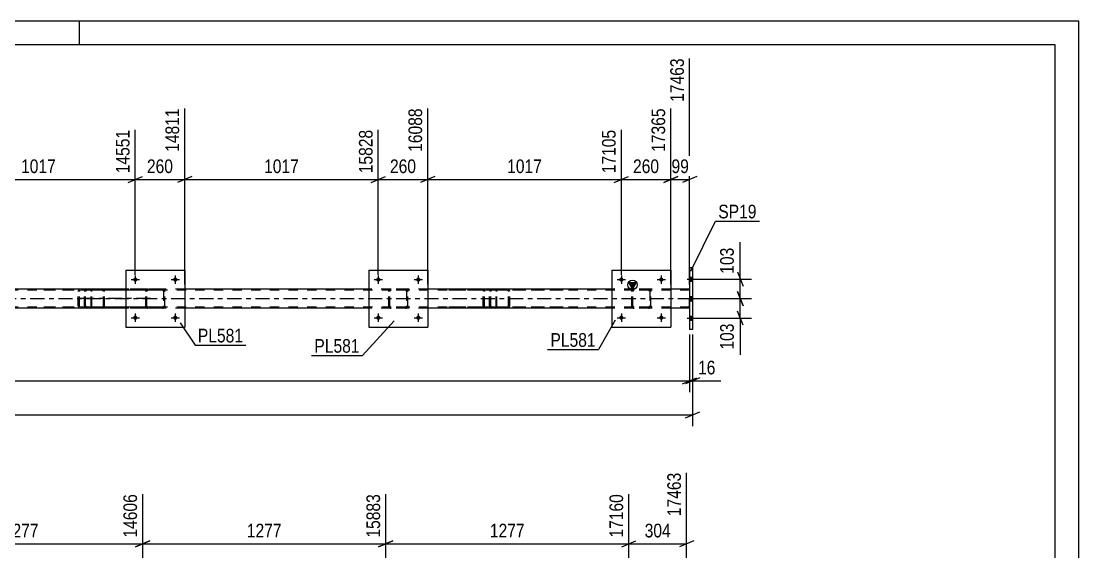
# Model space of a CAD drawing. Header units: millimetres. Extents: x 0 to 841, y 0 to 594.
# Drawn here: x 618.7 to 841, y 482.6 to 594 of the extents above; entities that cross this region are included whole.
import ezdxf

# ---------------------------------------------------------------- set-up
doc = ezdxf.new("R2010")
doc.units = ezdxf.units.MM
doc.linetypes.add('DXK_LINE_DOT2', pattern=[3.9198, 1.9599, -1.9599])
doc.linetypes.add('DXK_LINE_DOT3', pattern=[5.9187, 2.979, -0.9799, 0.9799, -0.9799])
doc.styles.add('Arial Narrow', font='ARIALN.TTF', dxfattribs={"height": 0.2})

# ---------------------------------------------------------------- blocks, each defined once
blk = doc.blocks.new('Unknown-122615341-1133 - 26243')
at = {"color": 5, "linetype": 'Continuous'}
for p, q in [((841, 594), (0, 594)), ((631, 589), (631, 594)), ((841, 0), (841, 594)), ((836, 589), (5, 589)), ((836, 5), (836, 589))]:
    blk.add_line(p, q, dxfattribs=at)
blk = doc.blocks.new('Part-122615341-4760 - 4686')
at = {"color": 2, "linetype": 'Continuous'}
for p, q in [((691.77, 541.73), (691.77, 529.73)), ((691.77, 541.73), (704.17, 541.73)), ((704.17, 541.73), (704.17, 529.73)), ((691.77, 529.73), (704.17, 529.73))]:
    blk.add_line(p, q, dxfattribs=at)
blk = doc.blocks.new('Bolt-122615341-4688 - 4686')
at = {"linetype": 'Continuous'}
for points in [[(745.29, 531.73, -1), (744.41, 531.73, -1)], [(753.69, 531.73, -1), (752.81, 531.73, -1)]]:
    blk.add_hatch(color=1, dxfattribs=at).paths.add_polyline_path(points)
at = {"color": 1, "linetype": 'Continuous'}
for p, q in [((743.97, 531.73), (745.73, 531.73)), ((744.85, 532.61), (744.85, 530.85)), ((752.37, 531.73), (754.13, 531.73)), ((753.25, 532.61), (753.25, 530.85))]:
    blk.add_line(p, q, dxfattribs=at)
blk = doc.blocks.new('Bolt-122615341-4689 - 4686')
at = {"linetype": 'Continuous'}
for points in [[(745.29, 539.73, -1), (744.41, 539.73, -1)], [(753.69, 539.73, -1), (752.81, 539.73, -1)]]:
    blk.add_hatch(color=1, dxfattribs=at).paths.add_polyline_path(points)
at = {"color": 1, "linetype": 'Continuous'}
for p, q in [((744.85, 540.61), (744.85, 538.85)), ((753.25, 540.61), (753.25, 538.85)), ((743.97, 539.73), (745.73, 539.73)), ((752.37, 539.73), (754.13, 539.73))]:
    blk.add_line(p, q, dxfattribs=at)
blk = doc.blocks.new('Bolt-122615341-4705 - 4686')
at = {"linetype": 'Continuous'}
for points in [[(643.13, 531.73, -1), (642.25, 531.73, -1)], [(651.53, 531.73, -1), (650.65, 531.73, -1)]]:
    blk.add_hatch(color=1, dxfattribs=at).paths.add_polyline_path(points)
at = {"color": 1, "linetype": 'Continuous'}
for p, q in [((641.81, 531.73), (643.57, 531.73)), ((642.69, 532.61), (642.69, 530.85)), ((650.21, 531.73), (651.97, 531.73)), ((651.09, 532.61), (651.09, 530.85))]:
    blk.add_line(p, q, dxfattribs=at)
blk = doc.blocks.new('Bolt-122615341-4706 - 4686')
at = {"linetype": 'Continuous'}
for points in [[(643.13, 539.73, -1), (642.25, 539.73, -1)], [(651.53, 539.73, -1), (650.65, 539.73, -1)]]:
    blk.add_hatch(color=1, dxfattribs=at).paths.add_polyline_path(points)
at = {"color": 1, "linetype": 'Continuous'}
for p, q in [((642.69, 540.61), (642.69, 538.85)), ((651.09, 540.61), (651.09, 538.85)), ((641.81, 539.73), (643.57, 539.73)), ((650.21, 539.73), (651.97, 539.73))]:
    blk.add_line(p, q, dxfattribs=at)
blk = doc.blocks.new('Bolt-122615341-4707 - 4686')
at = {"linetype": 'Continuous'}
for points in [[(694.21, 531.73, -1), (693.33, 531.73, -1)], [(702.61, 531.73, -1), (701.73, 531.73, -1)]]:
    blk.add_hatch(color=1, dxfattribs=at).paths.add_polyline_path(points)
at = {"color": 1, "linetype": 'Continuous'}
for p, q in [((692.89, 531.73), (694.65, 531.73)), ((693.77, 532.61), (693.77, 530.85)), ((701.29, 531.73), (703.05, 531.73)), ((702.17, 532.61), (702.17, 530.85))]:
    blk.add_line(p, q, dxfattribs=at)
blk = doc.blocks.new('Bolt-122615341-4708 - 4686')
at = {"linetype": 'Continuous'}
for points in [[(694.21, 539.73, -1), (693.33, 539.73, -1)], [(702.61, 539.73, -1), (701.73, 539.73, -1)]]:
    blk.add_hatch(color=1, dxfattribs=at).paths.add_polyline_path(points)
at = {"color": 1, "linetype": 'Continuous'}
for p, q in [((693.77, 540.61), (693.77, 538.85)), ((702.17, 540.61), (702.17, 538.85)), ((692.89, 539.73), (694.65, 539.73)), ((701.29, 539.73), (703.05, 539.73))]:
    blk.add_line(p, q, dxfattribs=at)
blk = doc.blocks.new('Part-122615341-4774 - 4686')
at = {"color": 7, "linetype": 'DXK_LINE_DOT2'}
for p, q in [((747.05, 537.25), (747.08, 537.43)), ((747.08, 537.43), (747.05, 537.25)), ((747.05, 534.21), (747.05, 537.25)), ((747.29, 537.25), (747.3, 537.34)), ((747.29, 534.21), (747.29, 537.25)), ((747.3, 537.34), (747.36, 537.42)), ((747.34, 537.69), (747.53, 537.73)), ((747.53, 537.73), (747.34, 537.69)), ((747.36, 537.42), (747.43, 537.47)), ((747.43, 537.47), (747.53, 537.49)), ((750.57, 537.73), (747.53, 537.73)), ((750.57, 537.49), (747.53, 537.49)), ((750.57, 537.73), (750.75, 537.69)), ((750.75, 537.69), (750.57, 537.73)), ((750.57, 537.49), (750.66, 537.47)), ((750.66, 537.47), (750.74, 537.42)), ((750.74, 537.42), (750.79, 537.34)), ((750.79, 537.34), (750.81, 537.25)), ((750.81, 537.25), (750.81, 534.21)), ((751.01, 537.43), (751.05, 537.25)), ((751.05, 537.25), (751.01, 537.43)), ((751.05, 534.21), (751.05, 537.25)), ((747.08, 534.02), (747.05, 534.21)), ((747.05, 534.21), (747.08, 534.02)), ((747.3, 534.12), (747.29, 534.21)), ((747.36, 534.04), (747.3, 534.12)), ((747.53, 533.73), (747.34, 533.76)), ((747.34, 533.76), (747.53, 533.73)), ((747.43, 533.99), (747.36, 534.04)), ((747.53, 533.97), (747.43, 533.99)), ((750.57, 533.97), (747.53, 533.97)), ((750.57, 533.73), (747.53, 533.73)), ((750.66, 533.99), (750.57, 533.97)), ((750.75, 533.76), (750.57, 533.73)), ((750.57, 533.73), (750.75, 533.76)), ((750.74, 534.04), (750.66, 533.99)), ((750.79, 534.12), (750.74, 534.04)), ((750.81, 534.21), (750.79, 534.12)), ((751.05, 534.21), (751.01, 534.02)), ((751.01, 534.02), (751.05, 534.21))]:
    blk.add_line(p, q, dxfattribs=at)
at = {"color": 7, "linetype": 'DXK_LINE_DOT3'}
blk.add_line((749.05, 535.73), (749.05, 535.73), dxfattribs=at)
at = {"color": 7, "linetype": 'DXK_LINE_DOT2'}
for centre, start, end in [((747.53, 537.25), 112.5, 157.5), ((747.53, 537.25), 112.5, 157.5), ((750.57, 537.25), 22.5, 67.5), ((750.57, 537.25), 22.5, 67.5), ((747.53, 534.21), 202.5, 247.5), ((747.53, 534.21), 202.5, 247.5), ((750.57, 534.21), 292.5, 337.5), ((750.57, 534.21), 292.5, 337.5)]:
    blk.add_arc(centre, 0.48, start, end, dxfattribs=at)
blk = doc.blocks.new('Part-122615341-4876 - 4686')
at = {"linetype": 'Continuous'}
blk.add_hatch(color=2, dxfattribs=at).paths.add_polyline_path([(747.19, 537.73), (746.39, 539.13), (747.99, 539.13)])
at = {"color": 2, "linetype": 'Continuous'}
for p, q in [((747.19, 537.73), (746.39, 539.13)), ((746.39, 539.13), (747.99, 539.13)), ((747.99, 539.13), (747.19, 537.73)), ((640.69, 537.73), (602.01, 537.73)), ((691.77, 537.73), (653.09, 537.73)), ((742.85, 537.73), (704.17, 537.73)), ((759.19, 537.73), (755.25, 537.73)), ((640.69, 533.73), (602.01, 533.73)), ((691.77, 533.73), (653.09, 533.73)), ((742.85, 533.73), (704.17, 533.73)), ((759.19, 533.73), (755.25, 533.73))]:
    blk.add_line(p, q, dxfattribs=at)
at = {"color": 7, "linetype": 'DXK_LINE_DOT2'}
for p, q in [((759.19, 537.49), (111.6, 537.49)), ((653.09, 537.73), (640.69, 537.73)), ((704.17, 537.73), (691.77, 537.73)), ((755.25, 537.73), (742.85, 537.73)), ((759.19, 533.73), (759.19, 537.73)), ((759.19, 533.97), (111.6, 533.97)), ((653.09, 533.73), (640.69, 533.73)), ((704.17, 533.73), (691.77, 533.73)), ((755.25, 533.73), (742.85, 533.73))]:
    blk.add_line(p, q, dxfattribs=at)
at = {"color": 7, "linetype": 'DXK_LINE_DOT3'}
blk.add_line((111.6, 535.73), (759.19, 535.73), dxfattribs=at)
at = {"color": 2, "linetype": 'Continuous'}
blk.add_circle((747.19, 538.63), 1, dxfattribs=at)
blk = doc.blocks.new('Part-122615341-4754 - 4686')
at = {"color": 2, "linetype": 'Continuous'}
for p, q in [((640.69, 541.73), (640.69, 529.73)), ((640.69, 541.73), (653.09, 541.73)), ((653.09, 541.73), (653.09, 529.73)), ((640.69, 529.73), (653.09, 529.73))]:
    blk.add_line(p, q, dxfattribs=at)
blk = doc.blocks.new('Part-122615341-4755 - 4686')
at = {"color": 7, "linetype": 'DXK_LINE_DOT2'}
for p, q in [((695.97, 537.25), (696, 537.43)), ((696, 537.43), (695.97, 537.25)), ((695.97, 534.21), (695.97, 537.25)), ((696.21, 537.25), (696.22, 537.34)), ((696.21, 534.21), (696.21, 537.25)), ((696.22, 537.34), (696.28, 537.42)), ((696.26, 537.69), (696.45, 537.73)), ((696.45, 537.73), (696.26, 537.69)), ((696.28, 537.42), (696.35, 537.47)), ((696.35, 537.47), (696.45, 537.49)), ((699.49, 537.73), (696.45, 537.73)), ((699.49, 537.49), (696.45, 537.49)), ((699.49, 537.73), (699.67, 537.69)), ((699.67, 537.69), (699.49, 537.73)), ((699.49, 537.49), (699.58, 537.47)), ((699.58, 537.47), (699.66, 537.42)), ((699.66, 537.42), (699.71, 537.34)), ((699.71, 537.34), (699.73, 537.25)), ((699.73, 537.25), (699.73, 534.21)), ((699.93, 537.43), (699.97, 537.25)), ((699.97, 537.25), (699.93, 537.43)), ((699.97, 534.21), (699.97, 537.25)), ((696, 534.02), (695.97, 534.21)), ((695.97, 534.21), (696, 534.02)), ((696.22, 534.12), (696.21, 534.21)), ((696.28, 534.04), (696.22, 534.12)), ((696.45, 533.73), (696.26, 533.76)), ((696.26, 533.76), (696.45, 533.73)), ((696.35, 533.99), (696.28, 534.04)), ((696.45, 533.97), (696.35, 533.99)), ((699.49, 533.97), (696.45, 533.97)), ((699.49, 533.73), (696.45, 533.73)), ((699.58, 533.99), (699.49, 533.97)), ((699.67, 533.76), (699.49, 533.73)), ((699.49, 533.73), (699.67, 533.76)), ((699.66, 534.04), (699.58, 533.99)), ((699.71, 534.12), (699.66, 534.04)), ((699.73, 534.21), (699.71, 534.12)), ((699.97, 534.21), (699.93, 534.02)), ((699.93, 534.02), (699.97, 534.21))]:
    blk.add_line(p, q, dxfattribs=at)
at = {"color": 7, "linetype": 'DXK_LINE_DOT3'}
blk.add_line((697.97, 535.73), (697.97, 535.73), dxfattribs=at)
at = {"color": 7, "linetype": 'DXK_LINE_DOT2'}
for centre, start, end in [((696.45, 537.25), 112.5, 157.5), ((696.45, 537.25), 112.5, 157.5), ((699.49, 537.25), 22.5, 67.5), ((699.49, 537.25), 22.5, 67.5), ((696.45, 534.21), 202.5, 247.5), ((696.45, 534.21), 202.5, 247.5), ((699.49, 534.21), 292.5, 337.5), ((699.49, 534.21), 292.5, 337.5)]:
    blk.add_arc(centre, 0.48, start, end, dxfattribs=at)
blk = doc.blocks.new('Part-122615341-4781 - 4686')
at = {"color": 7, "linetype": 'DXK_LINE_DOT2'}
for p, q in [((644.89, 537.25), (644.92, 537.43)), ((644.92, 537.43), (644.89, 537.25)), ((644.89, 534.21), (644.89, 537.25)), ((645.13, 537.25), (645.14, 537.34)), ((645.13, 534.21), (645.13, 537.25)), ((645.14, 537.34), (645.2, 537.42)), ((645.18, 537.69), (645.37, 537.73)), ((645.37, 537.73), (645.18, 537.69)), ((645.2, 537.42), (645.27, 537.47)), ((645.27, 537.47), (645.37, 537.49)), ((648.41, 537.73), (645.37, 537.73)), ((648.41, 537.49), (645.37, 537.49)), ((648.41, 537.73), (648.59, 537.69)), ((648.59, 537.69), (648.41, 537.73)), ((648.41, 537.49), (648.5, 537.47)), ((648.5, 537.47), (648.58, 537.42)), ((648.58, 537.42), (648.63, 537.34)), ((648.63, 537.34), (648.65, 537.25)), ((648.65, 537.25), (648.65, 534.21)), ((648.85, 537.43), (648.89, 537.25)), ((648.89, 537.25), (648.85, 537.43)), ((648.89, 534.21), (648.89, 537.25)), ((644.92, 534.02), (644.89, 534.21)), ((644.89, 534.21), (644.92, 534.02)), ((645.14, 534.12), (645.13, 534.21)), ((645.2, 534.04), (645.14, 534.12)), ((645.37, 533.73), (645.18, 533.76)), ((645.18, 533.76), (645.37, 533.73)), ((645.27, 533.99), (645.2, 534.04)), ((645.37, 533.97), (645.27, 533.99)), ((648.41, 533.97), (645.37, 533.97)), ((648.41, 533.73), (645.37, 533.73)), ((648.5, 533.99), (648.41, 533.97)), ((648.59, 533.76), (648.41, 533.73)), ((648.41, 533.73), (648.59, 533.76)), ((648.58, 534.04), (648.5, 533.99)), ((648.63, 534.12), (648.58, 534.04)), ((648.65, 534.21), (648.63, 534.12)), ((648.89, 534.21), (648.85, 534.02)), ((648.85, 534.02), (648.89, 534.21))]:
    blk.add_line(p, q, dxfattribs=at)
at = {"color": 7, "linetype": 'DXK_LINE_DOT3'}
blk.add_line((646.89, 535.73), (646.89, 535.73), dxfattribs=at)
at = {"color": 7, "linetype": 'DXK_LINE_DOT2'}
for centre, start, end in [((645.37, 537.25), 112.5, 157.5), ((645.37, 537.25), 112.5, 157.5), ((648.41, 537.25), 22.5, 67.5), ((648.41, 537.25), 22.5, 67.5), ((645.37, 534.21), 202.5, 247.5), ((645.37, 534.21), 202.5, 247.5), ((648.41, 534.21), 292.5, 337.5), ((648.41, 534.21), 292.5, 337.5)]:
    blk.add_arc(centre, 0.48, start, end, dxfattribs=at)
blk = doc.blocks.new('Part-122615341-4807 - 4686')
at = {"color": 2, "linetype": 'Continuous'}
for p, q in [((759.83, 542.23), (759.19, 542.23)), ((759.19, 542.23), (759.19, 529.23)), ((759.83, 542.23), (759.83, 529.23)), ((759.83, 529.23), (759.19, 529.23))]:
    blk.add_line(p, q, dxfattribs=at)
blk = doc.blocks.new('Part-122615341-4816 - 4686')
at = {"color": 7, "linetype": 'DXK_LINE_DOT2'}
for p, q in [((633.28, 537.73), (621.13, 537.73)), ((633.28, 537.49), (621.13, 537.49)), ((630.72, 537.42), (630.69, 537.25)), ((630.69, 534.21), (630.69, 537.25)), ((630.73, 537.43), (630.72, 537.42)), ((630.94, 537.25), (630.96, 537.34)), ((630.94, 534.21), (630.94, 537.25)), ((630.96, 537.34), (631.01, 537.42)), ((631.19, 537.73), (631, 537.69)), ((631.01, 537.42), (631.09, 537.47)), ((631.09, 537.47), (631.19, 537.49)), ((632.01, 537.49), (632.01, 537.73)), ((633.39, 537.69), (633.28, 537.73)), ((633.28, 537.49), (633.33, 537.47)), ((633.33, 537.47), (633.38, 537.42)), ((633.38, 537.42), (633.41, 537.34)), ((633.47, 537.59), (633.39, 537.69)), ((633.41, 537.34), (633.42, 537.25)), ((633.42, 534.21), (633.42, 537.25)), ((633.53, 537.43), (633.47, 537.59)), ((633.55, 537.25), (633.53, 537.43)), ((633.55, 534.21), (633.55, 537.25)), ((633.28, 533.97), (621.13, 533.97)), ((633.28, 533.73), (621.13, 533.73)), ((630.69, 534.21), (630.73, 534.03)), ((630.96, 534.12), (630.94, 534.21)), ((631.01, 534.04), (630.96, 534.12)), ((631, 533.77), (631.19, 533.73)), ((631.09, 533.99), (631.01, 534.04)), ((631.19, 533.97), (631.09, 533.99)), ((632.01, 533.73), (632.01, 533.97)), ((633.33, 533.99), (633.28, 533.97)), ((633.28, 533.73), (633.39, 533.77)), ((633.38, 534.04), (633.33, 533.99)), ((633.41, 534.12), (633.38, 534.04)), ((633.39, 533.77), (633.47, 533.87)), ((633.42, 534.21), (633.41, 534.12)), ((633.47, 533.87), (633.53, 534.03)), ((633.53, 534.03), (633.55, 534.21))]:
    blk.add_line(p, q, dxfattribs=at)
for centre, start, end in [((631.18, 537.23), 111.1941, 156.1506), ((631.18, 534.22), 203.8494, 248.8059)]:
    blk.add_arc(centre, 0.492, start, end, dxfattribs=at)
blk = doc.blocks.new('Part-122615341-4823 - 4686')
at = {"color": 7, "linetype": 'DXK_LINE_DOT2'}
for p, q in [((717.18, 537.42), (717.14, 537.25)), ((717.14, 534.21), (717.14, 537.25)), ((717.18, 537.43), (717.18, 537.42)), ((717.4, 537.25), (717.41, 537.34)), ((717.4, 534.21), (717.4, 537.25)), ((717.41, 537.34), (717.47, 537.42)), ((717.65, 537.73), (717.46, 537.69)), ((717.47, 537.42), (717.55, 537.47)), ((717.55, 537.47), (717.65, 537.49)), ((732.64, 537.73), (717.65, 537.73)), ((732.64, 537.49), (717.65, 537.49)), ((721.08, 537.69), (720.89, 537.73)), ((720.89, 537.49), (720.98, 537.47)), ((720.98, 537.47), (721.07, 537.42)), ((721.07, 537.42), (721.12, 537.34)), ((721.12, 537.34), (721.14, 537.25)), ((721.14, 534.21), (721.14, 537.25)), ((721.36, 537.42), (721.36, 537.43)), ((721.4, 537.25), (721.36, 537.42)), ((721.4, 534.21), (721.4, 537.25)), ((717.14, 534.21), (717.18, 534.03)), ((717.41, 534.12), (717.4, 534.21)), ((717.47, 534.04), (717.41, 534.12)), ((717.46, 533.77), (717.65, 533.73)), ((717.55, 533.99), (717.47, 534.04)), ((717.65, 533.97), (717.55, 533.99)), ((732.64, 533.97), (717.65, 533.97)), ((732.64, 533.73), (717.65, 533.73)), ((720.98, 533.99), (720.89, 533.97)), ((720.89, 533.73), (721.08, 533.77)), ((721.07, 534.04), (720.98, 533.99)), ((721.12, 534.12), (721.07, 534.04)), ((721.14, 534.21), (721.12, 534.12)), ((721.36, 534.03), (721.4, 534.21))]:
    blk.add_line(p, q, dxfattribs=at)
for centre, start, end in [((717.63, 537.23), 110.7583, 155.68), ((720.91, 537.23), 24.32, 69.2417), ((717.63, 534.23), 204.32, 249.2417), ((720.91, 534.23), 290.7583, 335.68)]:
    blk.add_arc(centre, 0.496, start, end, dxfattribs=at)
blk = doc.blocks.new('Part-122615341-4825 - 4686')
at = {"color": 7, "linetype": 'DXK_LINE_DOT2'}
for p, q in [((718.42, 537.73), (706.26, 537.73)), ((718.42, 537.49), (706.26, 537.49)), ((715.86, 537.42), (715.82, 537.25)), ((715.82, 534.21), (715.82, 537.25)), ((715.86, 537.43), (715.86, 537.42)), ((716.07, 537.25), (716.09, 537.34)), ((716.07, 534.21), (716.07, 537.25)), ((716.09, 537.34), (716.15, 537.42)), ((716.32, 537.73), (716.13, 537.69)), ((716.15, 537.42), (716.23, 537.47)), ((716.23, 537.47), (716.32, 537.49)), ((717.14, 537.49), (717.14, 537.73)), ((718.52, 537.69), (718.42, 537.73)), ((718.42, 537.49), (718.47, 537.47)), ((718.47, 537.47), (718.51, 537.42)), ((718.51, 537.42), (718.54, 537.34)), ((718.61, 537.59), (718.52, 537.69)), ((718.54, 537.34), (718.55, 537.25)), ((718.55, 534.21), (718.55, 537.25)), ((718.67, 537.43), (718.61, 537.59)), ((718.69, 537.25), (718.67, 537.43)), ((718.69, 534.21), (718.69, 537.25)), ((718.42, 533.97), (706.26, 533.97)), ((718.42, 533.73), (706.26, 533.73)), ((715.82, 534.21), (715.86, 534.03)), ((716.09, 534.12), (716.07, 534.21)), ((716.15, 534.04), (716.09, 534.12)), ((716.13, 533.77), (716.32, 533.73)), ((716.23, 533.99), (716.15, 534.04)), ((716.32, 533.97), (716.23, 533.99)), ((717.14, 533.73), (717.14, 533.97)), ((718.47, 533.99), (718.42, 533.97)), ((718.42, 533.73), (718.52, 533.77)), ((718.51, 534.04), (718.47, 533.99)), ((718.54, 534.12), (718.51, 534.04)), ((718.52, 533.77), (718.61, 533.87)), ((718.55, 534.21), (718.54, 534.12)), ((718.61, 533.87), (718.67, 534.03)), ((718.67, 534.03), (718.69, 534.21))]:
    blk.add_line(p, q, dxfattribs=at)
for centre, start, end in [((716.31, 537.23), 111.1941, 156.1506), ((716.31, 534.22), 203.8494, 248.8059)]:
    blk.add_arc(centre, 0.492, start, end, dxfattribs=at)
blk = doc.blocks.new('Part-122615341-4853 - 4686')
at = {"color": 7, "linetype": 'DXK_LINE_DOT3'}
blk.add_line((645.89, 535.73), (630.71, 535.73), dxfattribs=at)
at = {"color": 7, "linetype": 'DXK_LINE_DOT2'}
for p, q in [((632.04, 537.42), (632.01, 537.25)), ((632.01, 534.21), (632.01, 537.25)), ((632.04, 537.43), (632.04, 537.42)), ((632.26, 537.25), (632.28, 537.34)), ((632.26, 534.21), (632.26, 537.25)), ((632.28, 537.34), (632.34, 537.42)), ((632.52, 537.73), (632.32, 537.69)), ((632.34, 537.42), (632.42, 537.47)), ((632.42, 537.47), (632.52, 537.49)), ((647.51, 537.73), (632.52, 537.73)), ((647.51, 537.49), (632.52, 537.49)), ((635.95, 537.69), (635.75, 537.73)), ((635.75, 537.49), (635.85, 537.47)), ((635.85, 537.47), (635.93, 537.42)), ((635.93, 537.42), (635.99, 537.34)), ((635.99, 537.34), (636.01, 537.25)), ((636.01, 534.21), (636.01, 537.25)), ((636.23, 537.42), (636.22, 537.43)), ((636.26, 537.25), (636.23, 537.42)), ((636.26, 534.21), (636.26, 537.25)), ((632.01, 534.21), (632.04, 534.03)), ((632.28, 534.12), (632.26, 534.21)), ((632.34, 534.04), (632.28, 534.12)), ((632.32, 533.77), (632.52, 533.73)), ((632.42, 533.99), (632.34, 534.04)), ((632.52, 533.97), (632.42, 533.99)), ((647.51, 533.97), (632.52, 533.97)), ((647.51, 533.73), (632.52, 533.73)), ((635.85, 533.99), (635.75, 533.97)), ((635.75, 533.73), (635.95, 533.77)), ((635.93, 534.04), (635.85, 533.99)), ((635.99, 534.12), (635.93, 534.04)), ((636.01, 534.21), (635.99, 534.12)), ((636.22, 534.03), (636.26, 534.21))]:
    blk.add_line(p, q, dxfattribs=at)
for centre, start, end in [((632.5, 537.23), 110.7583, 155.68), ((635.77, 537.23), 24.32, 69.2417), ((632.5, 534.23), 204.32, 249.2417), ((635.77, 534.23), 290.7583, 335.68)]:
    blk.add_arc(centre, 0.496, start, end, dxfattribs=at)
blk = doc.blocks.new('Bolt-122615341-4903 - 4686')
at = {"linetype": 'Continuous'}
for points in [[(759.83, 539.39), (759.83, 540.27), (759.19, 540.27), (759.19, 539.39)], [(759.83, 539.39), (759.83, 540.27), (759.19, 540.27), (759.19, 539.39)], [(759.83, 539.39), (759.83, 540.27), (759.19, 540.27), (759.19, 539.39)], [(759.83, 535.29), (759.83, 536.17), (759.19, 536.17), (759.19, 535.29)], [(759.83, 535.29), (759.83, 536.17), (759.19, 536.17), (759.19, 535.29)], [(759.83, 531.19), (759.83, 532.07), (759.19, 532.07), (759.19, 531.19)], [(759.83, 531.19), (759.83, 532.07), (759.19, 532.07), (759.19, 531.19)], [(759.83, 531.19), (759.83, 532.07), (759.19, 532.07), (759.19, 531.19)]]:
    blk.add_hatch(color=1, dxfattribs=at).paths.add_polyline_path(points)
at = {"color": 1, "linetype": 'Continuous'}
for p, q in [((759.19, 540.27), (759.83, 540.27)), ((759.19, 540.27), (759.83, 540.27)), ((759.19, 540.27), (759.83, 540.27)), ((758.67, 539.83), (761.99, 539.83)), ((758.67, 539.83), (761.99, 539.83)), ((758.67, 539.83), (761.99, 539.83)), ((759.19, 539.39), (759.83, 539.39)), ((759.19, 539.39), (759.83, 539.39)), ((759.19, 539.39), (759.83, 539.39)), ((758.67, 535.73), (761.99, 535.73)), ((758.67, 535.73), (761.99, 535.73)), ((759.19, 536.17), (759.83, 536.17)), ((759.19, 536.17), (759.83, 536.17)), ((759.19, 535.29), (759.83, 535.29)), ((759.19, 535.29), (759.83, 535.29)), ((758.67, 531.63), (761.99, 531.63)), ((758.67, 531.63), (761.99, 531.63)), ((758.67, 531.63), (761.99, 531.63)), ((759.19, 532.07), (759.83, 532.07)), ((759.19, 532.07), (759.83, 532.07)), ((759.19, 532.07), (759.83, 532.07)), ((759.19, 531.19), (759.83, 531.19)), ((759.19, 531.19), (759.83, 531.19)), ((759.19, 531.19), (759.83, 531.19))]:
    blk.add_line(p, q, dxfattribs=at)
blk = doc.blocks.new('Part-122615341-4918 - 4686')
at = {"color": 2, "linetype": 'Continuous'}
for p, q in [((742.85, 541.73), (742.85, 529.73)), ((742.85, 541.73), (755.25, 541.73)), ((755.25, 541.73), (755.25, 529.73)), ((742.85, 529.73), (755.25, 529.73))]:
    blk.add_line(p, q, dxfattribs=at)
blk = doc.blocks.new('StraightDimension-122615341-5381 - 4686')
at = {"color": 7, "linetype": 'Continuous'}
for p, q in [((653.09, 538.73), (653.09, 575.69)), ((693.77, 540.73), (693.77, 571.19)), ((654.59, 561.35), (651.59, 560.15)), ((653.09, 560.75), (693.77, 560.75)), ((692.27, 560.15), (695.27, 561.35))]:
    blk.add_line(p, q, dxfattribs=at)
at = {"color": 0, "linetype": 'Continuous'}
blk.add_wipeout([(693.17, 571.79), (688.97, 571.79), (688.97, 561.45), (693.17, 561.45)], dxfattribs=at)
at = {"color": 0}
blk.add_wipeout([(677.68, 561.5), (677.68, 565.7), (669.17, 565.7), (669.17, 561.5)], dxfattribs=at)
at = {"color": 3, "linetype": 'Continuous', "style": 'Arial Narrow'}
blk.add_text('15828', height=2.863, rotation=90.0002, dxfattribs=at).set_placement((692.57, 562.05))
at = {"color": 3, "style": 'Arial Narrow'}
blk.add_text('1017', height=2.863, dxfattribs=at).set_placement((669.77, 562.1))
blk = doc.blocks.new('StraightDimension-122615341-24762 - 4686')
at = {"color": 7, "linetype": 'Continuous'}
for p, q in [((759.19, 528.23), (759.19, 516.07)), ((759.83, 528.23), (759.83, 516.07)), ((757.69, 517.87), (760.69, 519.07)), ((761.33, 519.07), (758.33, 517.87)), ((759.19, 518.47), (759.83, 518.47))]:
    blk.add_line(p, q, dxfattribs=at)
at = {"color": 0}
blk.add_wipeout([(765.22, 519.22), (765.22, 523.42), (760.36, 523.42), (760.36, 519.22)], dxfattribs=at)
at = {"color": 7, "linetype": 'Continuous'}
blk.add_line((759.83, 518.47), (765.74, 518.47), dxfattribs=at)
blk.add_line((759.83, 518.47), (765.74, 518.47), dxfattribs=at)
at = {"color": 3, "style": 'Arial Narrow'}
blk.add_text('16', height=2.863, dxfattribs=at).set_placement((760.96, 519.82))
blk = doc.blocks.new('StraightDimension-122615341-4928 - 4686')
at = {"color": 7, "linetype": 'Continuous'}
for p, q in [((760.83, 535.73), (772.23, 535.73)), ((769.23, 537.23), (770.43, 534.23)), ((769.83, 531.63), (769.83, 535.73)), ((760.83, 531.63), (772.23, 531.63)), ((770.43, 530.13), (769.23, 533.13))]:
    blk.add_line(p, q, dxfattribs=at)
at = {"color": 0}
blk.add_wipeout([(769.08, 531.1), (764.88, 531.1), (764.88, 524.42), (769.08, 524.42)], dxfattribs=at)
at = {"color": 7, "linetype": 'Continuous'}
blk.add_line((769.83, 531.63), (769.83, 523.9), dxfattribs=at)
blk.add_line((769.83, 531.63), (769.83, 523.9), dxfattribs=at)
at = {"color": 3, "style": 'Arial Narrow'}
blk.add_text('103', height=2.863, rotation=90.0002, dxfattribs=at).set_placement((768.48, 525.02))
blk = doc.blocks.new('StraightDimension-122615341-4936 - 4686')
at = {"color": 7, "linetype": 'Continuous'}
for p, q in [((769.23, 541.33), (770.43, 538.33)), ((760.83, 539.83), (772.23, 539.83)), ((769.83, 535.73), (769.83, 539.83)), ((760.83, 535.73), (772.23, 535.73)), ((770.43, 534.23), (769.23, 537.23))]:
    blk.add_line(p, q, dxfattribs=at)
at = {"color": 0}
blk.add_wipeout([(769.08, 547.04), (764.88, 547.04), (764.88, 540.35), (769.08, 540.35)], dxfattribs=at)
at = {"color": 7, "linetype": 'Continuous'}
blk.add_line((769.83, 539.83), (769.83, 547.56), dxfattribs=at)
blk.add_line((769.83, 539.83), (769.83, 547.56), dxfattribs=at)
at = {"color": 3, "style": 'Arial Narrow'}
blk.add_text('103', height=2.863, rotation=90.0002, dxfattribs=at).set_placement((768.48, 540.95))
blk = doc.blocks.new('StraightDimension-122615341-5453 - 4686')
at = {"color": 7, "linetype": 'Continuous'}
for p, q in [((759.19, 538.73), (759.19, 586.19)), ((755.25, 538.73), (755.25, 575.69)), ((753.75, 560.15), (756.75, 561.35)), ((755.25, 560.75), (759.19, 560.75)), ((760.69, 561.35), (757.69, 560.15))]:
    blk.add_line(p, q, dxfattribs=at)
at = {"color": 0, "linetype": 'Continuous'}
blk.add_wipeout([(758.59, 586.79), (754.39, 586.79), (754.39, 576.45), (758.59, 576.45)], dxfattribs=at)
at = {"color": 0}
blk.add_wipeout([(759.65, 561.5), (759.65, 565.7), (754.79, 565.7), (754.79, 561.5)], dxfattribs=at)
at = {"color": 3, "linetype": 'Continuous', "style": 'Arial Narrow'}
blk.add_text('17463', height=2.863, rotation=90.0002, dxfattribs=at).set_placement((757.99, 577.05))
at = {"color": 3, "style": 'Arial Narrow'}
blk.add_text('99', height=2.863, dxfattribs=at).set_placement((755.39, 562.1))
blk = doc.blocks.new('StraightDimension-122615341-5345 - 4686')
at = {"color": 7, "linetype": 'Continuous'}
for p, q in [((602.01, 538.73), (602.01, 575.69)), ((642.69, 540.73), (642.69, 571.19)), ((603.51, 561.35), (600.51, 560.15)), ((602.01, 560.75), (642.69, 560.75)), ((641.19, 560.15), (644.19, 561.35))]:
    blk.add_line(p, q, dxfattribs=at)
at = {"color": 0, "linetype": 'Continuous'}
blk.add_wipeout([(642.09, 571.79), (637.89, 571.79), (637.89, 561.45), (642.09, 561.45)], dxfattribs=at)
at = {"color": 0}
blk.add_wipeout([(626.6, 561.5), (626.6, 565.7), (618.09, 565.7), (618.09, 561.5)], dxfattribs=at)
at = {"color": 3, "linetype": 'Continuous', "style": 'Arial Narrow'}
blk.add_text('14551', height=2.863, rotation=90.0002, dxfattribs=at).set_placement((641.49, 562.05))
at = {"color": 3, "style": 'Arial Narrow'}
blk.add_text('1017', height=2.863, dxfattribs=at).set_placement((618.69, 562.1))
blk = doc.blocks.new('StraightDimension-122615341-5363 - 4686')
at = {"color": 7, "linetype": 'Continuous'}
for p, q in [((653.09, 538.73), (653.09, 575.69)), ((642.69, 540.73), (642.69, 571.19)), ((641.19, 560.15), (644.19, 561.35)), ((642.69, 560.75), (653.09, 560.75)), ((654.59, 561.35), (651.59, 560.15))]:
    blk.add_line(p, q, dxfattribs=at)
at = {"color": 0}
blk.add_wipeout([(651.23, 561.5), (651.23, 565.7), (644.54, 565.7), (644.54, 561.5)], dxfattribs=at)
at = {"color": 0, "linetype": 'Continuous'}
blk.add_wipeout([(652.49, 576.29), (648.29, 576.29), (648.29, 565.95), (652.49, 565.95)], dxfattribs=at)
at = {"color": 3, "linetype": 'Continuous', "style": 'Arial Narrow'}
blk.add_text('14811', height=2.863, rotation=90.0002, dxfattribs=at).set_placement((651.89, 566.55))
at = {"color": 3, "style": 'Arial Narrow'}
blk.add_text('260', height=2.863, dxfattribs=at).set_placement((645.14, 562.1))
blk = doc.blocks.new('StraightDimension-122615341-5399 - 4686')
at = {"color": 7, "linetype": 'Continuous'}
for p, q in [((704.17, 538.73), (704.17, 575.69)), ((693.77, 540.73), (693.77, 571.19)), ((692.27, 560.15), (695.27, 561.35)), ((693.77, 560.75), (704.17, 560.75)), ((705.67, 561.35), (702.67, 560.15))]:
    blk.add_line(p, q, dxfattribs=at)
at = {"color": 0}
blk.add_wipeout([(702.31, 561.5), (702.31, 565.7), (695.62, 565.7), (695.62, 561.5)], dxfattribs=at)
at = {"color": 0, "linetype": 'Continuous'}
blk.add_wipeout([(703.57, 576.29), (699.37, 576.29), (699.37, 565.95), (703.57, 565.95)], dxfattribs=at)
at = {"color": 3, "linetype": 'Continuous', "style": 'Arial Narrow'}
blk.add_text('16088', height=2.863, rotation=90.0002, dxfattribs=at).set_placement((702.97, 566.55))
at = {"color": 3, "style": 'Arial Narrow'}
blk.add_text('260', height=2.863, dxfattribs=at).set_placement((696.22, 562.1))
blk = doc.blocks.new('StraightDimension-122615341-5417 - 4686')
at = {"color": 7, "linetype": 'Continuous'}
for p, q in [((704.17, 538.73), (704.17, 575.69)), ((744.85, 540.73), (744.85, 571.19)), ((705.67, 561.35), (702.67, 560.15)), ((704.17, 560.75), (744.85, 560.75)), ((743.35, 560.15), (746.35, 561.35))]:
    blk.add_line(p, q, dxfattribs=at)
at = {"color": 0, "linetype": 'Continuous'}
blk.add_wipeout([(744.25, 571.79), (740.05, 571.79), (740.05, 561.45), (744.25, 561.45)], dxfattribs=at)
at = {"color": 0}
blk.add_wipeout([(728.76, 561.5), (728.76, 565.7), (720.25, 565.7), (720.25, 561.5)], dxfattribs=at)
at = {"color": 3, "linetype": 'Continuous', "style": 'Arial Narrow'}
blk.add_text('17105', height=2.863, rotation=90.0002, dxfattribs=at).set_placement((743.65, 562.05))
at = {"color": 3, "style": 'Arial Narrow'}
blk.add_text('1017', height=2.863, dxfattribs=at).set_placement((720.85, 562.1))
blk = doc.blocks.new('StraightDimension-122615341-5435 - 4686')
at = {"color": 7, "linetype": 'Continuous'}
for p, q in [((755.25, 538.73), (755.25, 575.69)), ((744.85, 540.73), (744.85, 571.19)), ((743.35, 560.15), (746.35, 561.35)), ((744.85, 560.75), (755.25, 560.75)), ((756.75, 561.35), (753.75, 560.15))]:
    blk.add_line(p, q, dxfattribs=at)
at = {"color": 0}
blk.add_wipeout([(753.39, 561.5), (753.39, 565.7), (746.7, 565.7), (746.7, 561.5)], dxfattribs=at)
at = {"color": 0, "linetype": 'Continuous'}
blk.add_wipeout([(754.65, 576.29), (750.45, 576.29), (750.45, 565.95), (754.65, 565.95)], dxfattribs=at)
at = {"color": 3, "linetype": 'Continuous', "style": 'Arial Narrow'}
blk.add_text('17365', height=2.863, rotation=90.0002, dxfattribs=at).set_placement((754.05, 566.55))
at = {"color": 3, "style": 'Arial Narrow'}
blk.add_text('260', height=2.863, dxfattribs=at).set_placement((747.3, 562.1))
blk = doc.blocks.new('StraightDimension-122615341-5572 - 4686')
at = {"color": 7, "linetype": 'Continuous'}
for p, q in [((759.83, 528.23), (759.83, 508.93)), ((70.72, 511.33), (759.83, 511.33)), ((758.33, 510.73), (761.33, 511.93))]:
    blk.add_line(p, q, dxfattribs=at)
blk = doc.blocks.new('StraightDimension-122615341-24763 - 4686')
at = {"color": 7, "linetype": 'Continuous'}
for p, q in [((759.19, 528.23), (759.19, 516.07)), ((71.36, 518.47), (759.19, 518.47)), ((757.69, 517.87), (760.69, 519.07))]:
    blk.add_line(p, q, dxfattribs=at)
blk = doc.blocks.new('StraightDimension-122615341-3797 - 3010')
at = {"color": 7, "linetype": 'Continuous'}
for p, q in [((758.57, 430.89), (758.57, 499.18)), ((746.42, 438.74), (746.42, 494.68)), ((744.92, 483.64), (747.92, 484.84)), ((760.07, 484.84), (757.07, 483.64)), ((746.42, 484.24), (758.57, 484.24))]:
    blk.add_line(p, q, dxfattribs=at)
at = {"color": 0}
blk.add_wipeout([(755.84, 484.99), (755.84, 489.19), (749.15, 489.19), (749.15, 484.99)], dxfattribs=at)
at = {"color": 0, "linetype": 'Continuous'}
blk.add_wipeout([(757.97, 499.78), (753.77, 499.78), (753.77, 489.44), (757.97, 489.44)], dxfattribs=at)
at = {"color": 3, "linetype": 'Continuous', "style": 'Arial Narrow'}
blk.add_text('17463', height=2.863, rotation=90.0002, dxfattribs=at).set_placement((757.37, 490.04))
at = {"color": 3, "style": 'Arial Narrow'}
blk.add_text('304', height=2.863, dxfattribs=at).set_placement((749.75, 485.59))
blk = doc.blocks.new('StraightDimension-122615341-3807 - 3010')
at = {"color": 7, "linetype": 'Continuous'}
for p, q in [((695.34, 438.74), (695.34, 494.68)), ((746.42, 438.74), (746.42, 494.68)), ((696.84, 484.84), (693.84, 483.64)), ((744.92, 483.64), (747.92, 484.84)), ((695.34, 484.24), (746.42, 484.24))]:
    blk.add_line(p, q, dxfattribs=at)
at = {"color": 0, "linetype": 'Continuous'}
blk.add_wipeout([(745.82, 495.28), (741.62, 495.28), (741.62, 484.94), (745.82, 484.94)], dxfattribs=at)
at = {"color": 0}
blk.add_wipeout([(725.14, 484.99), (725.14, 489.19), (716.62, 489.19), (716.62, 484.99)], dxfattribs=at)
at = {"color": 3, "linetype": 'Continuous', "style": 'Arial Narrow'}
blk.add_text('17160', height=2.863, rotation=90.0002, dxfattribs=at).set_placement((745.22, 485.54))
at = {"color": 3, "style": 'Arial Narrow'}
blk.add_text('1277', height=2.863, dxfattribs=at).set_placement((717.22, 485.59))
blk = doc.blocks.new('StraightDimension-122615341-3817 - 3010')
at = {"color": 7, "linetype": 'Continuous'}
for p, q in [((644.26, 438.74), (644.26, 494.68)), ((695.34, 438.74), (695.34, 494.68)), ((645.76, 484.84), (642.76, 483.64)), ((693.84, 483.64), (696.84, 484.84)), ((644.26, 484.24), (695.34, 484.24))]:
    blk.add_line(p, q, dxfattribs=at)
at = {"color": 0, "linetype": 'Continuous'}
blk.add_wipeout([(694.74, 495.28), (690.54, 495.28), (690.54, 484.94), (694.74, 484.94)], dxfattribs=at)
at = {"color": 0}
blk.add_wipeout([(674.06, 484.99), (674.06, 489.19), (665.54, 489.19), (665.54, 484.99)], dxfattribs=at)
at = {"color": 3, "linetype": 'Continuous', "style": 'Arial Narrow'}
blk.add_text('15883', height=2.863, rotation=90.0002, dxfattribs=at).set_placement((694.14, 485.54))
at = {"color": 3, "style": 'Arial Narrow'}
blk.add_text('1277', height=2.863, dxfattribs=at).set_placement((666.14, 485.59))
blk = doc.blocks.new('StraightDimension-122615341-3827 - 3010')
at = {"color": 7, "linetype": 'Continuous'}
for p, q in [((593.18, 438.74), (593.18, 494.68)), ((644.26, 438.74), (644.26, 494.68)), ((594.68, 484.84), (591.68, 483.64)), ((642.76, 483.64), (645.76, 484.84)), ((593.18, 484.24), (644.26, 484.24))]:
    blk.add_line(p, q, dxfattribs=at)
at = {"color": 0, "linetype": 'Continuous'}
blk.add_wipeout([(643.66, 495.28), (639.46, 495.28), (639.46, 484.94), (643.66, 484.94)], dxfattribs=at)
at = {"color": 0}
blk.add_wipeout([(622.98, 484.99), (622.98, 489.19), (614.46, 489.19), (614.46, 484.99)], dxfattribs=at)
at = {"color": 3, "linetype": 'Continuous', "style": 'Arial Narrow'}
blk.add_text('14606', height=2.863, rotation=90.0002, dxfattribs=at).set_placement((643.06, 485.54))
at = {"color": 3, "style": 'Arial Narrow'}
blk.add_text('1277', height=2.863, dxfattribs=at).set_placement((615.06, 485.59))
blk = doc.blocks.new('Mark-122615341-4756 - 4686')
at = {"color": 0}
blk.add_wipeout([(689.85, 524.38), (689.85, 527.38), (680.34, 527.38), (680.34, 524.38)], dxfattribs=at)
blk.add_wipeout([(689.85, 524.38), (689.85, 527.38), (680.34, 527.38), (680.34, 524.38)], dxfattribs=at)
at = {"color": 30, "linetype": 'Continuous'}
for p in [(697.13, 531.08), (679.74, 523.78)]:
    blk.add_line(p, (690.45, 523.78), dxfattribs=at)
at = {"color": 3, "style": 'Arial Narrow'}
blk.add_text('PL581', height=2.863, dxfattribs=at).set_placement((680.34, 524.38))
blk = doc.blocks.new('Mark-122615341-4750 - 4686')
at = {"color": 0}
blk.add_wipeout([(665.36, 526.54), (665.36, 529.54), (655.85, 529.54), (655.85, 526.54)], dxfattribs=at)
blk.add_wipeout([(665.36, 526.54), (665.36, 529.54), (655.85, 529.54), (655.85, 526.54)], dxfattribs=at)
at = {"color": 30, "linetype": 'Continuous'}
for p, q in [((652.12, 530.62), (655.25, 525.94)), ((655.25, 525.94), (665.96, 525.94))]:
    blk.add_line(p, q, dxfattribs=at)
at = {"color": 3, "style": 'Arial Narrow'}
blk.add_text('PL581', height=2.863, dxfattribs=at).set_placement((655.85, 526.54))
blk = doc.blocks.new('Mark-122615341-4914 - 4686')
at = {"color": 0}
blk.add_wipeout([(739.46, 525.62), (739.46, 528.62), (729.95, 528.62), (729.95, 525.62)], dxfattribs=at)
blk.add_wipeout([(739.46, 525.62), (739.46, 528.62), (729.95, 528.62), (729.95, 525.62)], dxfattribs=at)
at = {"color": 30, "linetype": 'Continuous'}
for p in [(743.54, 531.21), (729.35, 525.02)]:
    blk.add_line(p, (740.06, 525.02), dxfattribs=at)
at = {"color": 3, "style": 'Arial Narrow'}
blk.add_text('PL581', height=2.863, dxfattribs=at).set_placement((729.95, 525.62))
blk = doc.blocks.new('Mark-122615341-4803 - 4686')
at = {"color": 0}
blk.add_wipeout([(773.26, 552.59), (773.26, 555.59), (765.22, 555.59), (765.22, 552.59)], dxfattribs=at)
blk.add_wipeout([(773.26, 552.59), (773.26, 555.59), (765.22, 555.59), (765.22, 552.59)], dxfattribs=at)
at = {"color": 30, "linetype": 'Continuous'}
for p, q in [((759.46, 541.47), (764.62, 551.99)), ((764.62, 551.99), (773.86, 551.99))]:
    blk.add_line(p, q, dxfattribs=at)
at = {"color": 3, "style": 'Arial Narrow'}
blk.add_text('SP19', height=2.863, dxfattribs=at).set_placement((765.22, 552.59))

msp = doc.modelspace()

# ---------------------------------------------------------------- block references
for name in ['Unknown-122615341-1133 - 26243', 'Part-122615341-4754 - 4686', 'Bolt-122615341-4706 - 4686', 'Part-122615341-4760 - 4686', 'Bolt-122615341-4708 - 4686', 'Part-122615341-4918 - 4686', 'Bolt-122615341-4689 - 4686', 'Bolt-122615341-4903 - 4686', 'Part-122615341-4807 - 4686', 'Part-122615341-4876 - 4686', 'Part-122615341-4816 - 4686', 'Part-122615341-4853 - 4686', 'Part-122615341-4781 - 4686', 'Part-122615341-4755 - 4686', 'Part-122615341-4825 - 4686', 'Part-122615341-4823 - 4686', 'Part-122615341-4774 - 4686', 'Bolt-122615341-4705 - 4686', 'Bolt-122615341-4707 - 4686', 'Bolt-122615341-4688 - 4686']:
    msp.add_blockref(name, (0, 0))

# ---------------------------------------------------------------- next in the draw order: block references
for name in ['StraightDimension-122615341-5345 - 4686', 'StraightDimension-122615341-5381 - 4686', 'StraightDimension-122615341-24762 - 4686', 'StraightDimension-122615341-3797 - 3010']:
    msp.add_blockref(name, (0, 0))

# ---------------------------------------------------------------- next in the draw order: block references
for name in ['StraightDimension-122615341-5363 - 4686', 'StraightDimension-122615341-5399 - 4686', 'StraightDimension-122615341-4928 - 4686', 'StraightDimension-122615341-3807 - 3010']:
    msp.add_blockref(name, (0, 0))

# ---------------------------------------------------------------- next in the draw order: block references
for name in ['StraightDimension-122615341-5417 - 4686', 'StraightDimension-122615341-4936 - 4686', 'StraightDimension-122615341-5572 - 4686', 'StraightDimension-122615341-3817 - 3010']:
    msp.add_blockref(name, (0, 0))

# ---------------------------------------------------------------- next in the draw order: block references
for name in ['StraightDimension-122615341-5453 - 4686', 'StraightDimension-122615341-24763 - 4686', 'StraightDimension-122615341-3827 - 3010']:
    msp.add_blockref(name, (0, 0))

# ---------------------------------------------------------------- next in the draw order: block references
for name in ['StraightDimension-122615341-5435 - 4686', 'Mark-122615341-4803 - 4686', 'Mark-122615341-4750 - 4686', 'Mark-122615341-4756 - 4686', 'Mark-122615341-4914 - 4686']:
    msp.add_blockref(name, (0, 0))

doc.saveas('drawing.dxf')
